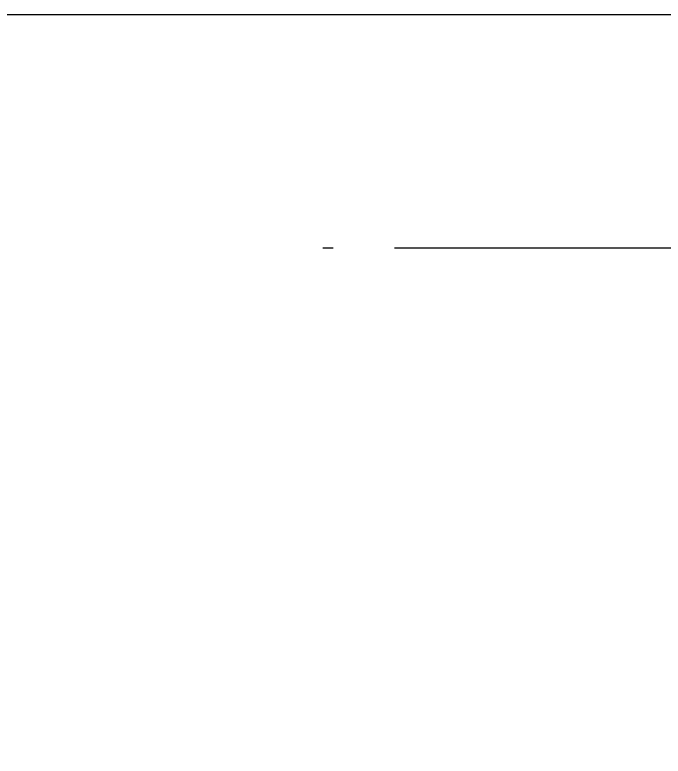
# Model space of a CAD drawing. Header units: millimetres. Extents: x 103 to 2059, y 115 to 1460.
# Drawn here: x 1203.8 to 1261.6, y 1213.4 to 1279.4 of the extents above; entities that cross this region are included whole.
import ezdxf

# ---------------------------------------------------------------- set-up
doc = ezdxf.new("R2010")
doc.units = ezdxf.units.MM
doc.header["$LTSCALE"] = 5
doc.linetypes.add('LONG_DASH_DOTTED', pattern=[0.3001, 0.2362, -0.0295, 0.0049, -0.0295])
doc.layers.add('Dimension (ISO)', color=7, linetype='Continuous', lineweight=9)
doc.layers.add('Sketch Geometry (ISO)', color=7, linetype='Continuous', lineweight=9)
doc.styles.add('Note Text (ISO)', font='tahoma.ttf')
doc.dimstyles.new('Default (ISO)', dxfattribs={"dimscale": 5, "dimtxt": 3.5, "dimasz": 2.5, "dimexe": 3.175, "dimexo": 0, "dimgap": 0.762, "dimtad": 1, "dimdec": 1, "dimrnd": 1e-08, "dimzin": 4, "dimtxsty": 'Note Text (ISO)', "dimcen": 0.09, "dimdle": 10, "dimclrd": 256, "dimclre": 256, "dimclrt": 256, "dimadec": 0, "dimazin": 0, "dimtfac": 1.001486, "dimtmove": 0, "dimatfit": 3, "dimfxl": 0, "dimtolj": 1, "dimtzin": 0, "dimlwd": -1, "dimlwe": -1, "dimarcsym": 0})

# ---------------------------------------------------------------- blocks, each defined once
blk = doc.blocks.new('*D18')
at = {"layer": 'Defpoints', "color": 0}
for p in [(129.286, 1279.407), (1543.266, 1279.407), (1641.205, 312.944)]:
    blk.add_point(p, dxfattribs=at)
at = {"layer": 'Dimension (ISO)'}
for p, q in [((1543.266, 1279.407), (113.411, 1279.407)), ((129.286, 325.444), (129.286, 1266.907)), ((1641.205, 312.944), (113.411, 312.944))]:
    blk.add_line(p, q, dxfattribs=at)
for points in [[(127.202, 1266.907), (131.369, 1266.907), (129.286, 1279.407)], [(127.202, 325.444), (131.369, 325.444), (129.286, 312.944)]]:
    blk.add_solid(points, dxfattribs=at)
at = {"layer": 'Dimension (ISO)', "insert": (103.274, 780.314), "char_height": 17.5, "attachment_point": 1, "rotation": 90, "style": 'Note Text (ISO)'}
blk.add_mtext('\\A1;966,5', dxfattribs=at)

msp = doc.modelspace()

# ---------------------------------------------------------------- linework, layer by layer
at = {"layer": 'Sketch Geometry (ISO)', "color": 7, "linetype": 'LONG_DASH_DOTTED', "lineweight": 18, "ltscale": 37.193184}
msp.add_line((1393.201, 1258.63), (1225.776, 1258.63), dxfattribs=at)

# ---------------------------------------------------------------- dimensions: what is measured, and where the dimension line sits
at = {"layer": 'Dimension (ISO)'}
dim = msp.add_linear_dim(base=(129.286, 1279.407), p1=(1641.205, 312.944), p2=(1543.266, 1279.407), angle=90, dimstyle='Default (ISO)', override={"dimgap": 0.762, "dimdec": 1, "dimtol": 0, "dimlim": 0, "dimtp": 0, "dimtm": 0, "dimtdec": 2, "dimtofl": 0, "dimatfit": 1}, dxfattribs=at)
dim.commit()
dim.dimension.update_dxf_attribs({"geometry": '*D18', "text_midpoint": (129.286, 809.214), "dimtype": 160})

doc.saveas('drawing.dxf')
